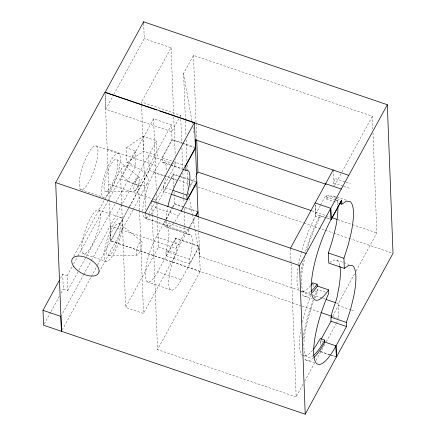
<?xml version="1.0" encoding="UTF-8"?>
<svg xmlns="http://www.w3.org/2000/svg" width="436" height="436" viewBox="0 0 436 436"><rect width="100%" height="100%" fill="white"/><g stroke="black" fill="none" stroke-linecap="round" stroke-linejoin="round"><path stroke-width="0.33" stroke-dasharray="2.18 1.64" d="M314.912 298.131A48.892 12.59 -71.2 0 1 317.43 292.12L317.577 289.499L325.654 292.245M138.348 185.109L138.326 185.229A7.336 1.891 -71.2 0 1 134.223 191.039L134.244 190.919A7.336 1.891 -71.2 0 0 138.348 185.109C138.975 182.684 140.463 179.594 139.171 177.267L116.701 159.325A17.113 4.415 -71.2 0 0 104.749 181.251A17.113 4.415 -71.2 0 0 111.322 185.605A17.113 4.415 -71.2 0 0 116.701 159.325M135.073 183.076L135.1 182.951A7.336 1.891 -71.2 0 1 139.198 177.147L139.171 177.267A7.336 1.891 -71.2 0 0 135.073 183.076C134.452 185.502 132.958 188.586 134.244 190.919M174.057 257.954L179.877 244.76L188.597 228.775M332.537 316.291L338.363 305.516L338.309 303.609L354.817 273.328M178.749 118.837L171.73 131.699L105.735 109.245L113.507 94.999M113.829 94.405L144.251 38.63L143.662 23.146M141.607 104.716L141.504 102.002L171.086 47.758L144.251 38.63M60.451 278.321L62.713 274.168L67.188 275.688L67.771 290.567L63.296 289.052L62.713 274.168M73.744 256.297L121.421 168.808M67.188 275.688L72.398 266.124M73.706 263.736L77.613 256.564M77.94 255.965L107.921 200.974M108.248 200.38L135.296 150.769L126.353 147.728L126.925 162.601L135.869 165.642L115.992 202.108M121.671 204.184L120.707 179.054L153.576 118.772L171.468 124.86L172.046 140.038L162.334 157.854L162.503 162.394A29.332 7.554 -71.2 0 1 166.394 171.561M44.238 324.03L50.696 312.171M51.023 311.582L59.421 296.164M61.035 293.199L63.296 289.052M185.398 120.276L183.605 73.461L193.47 55.383L372.371 116.254L372.862 129.149M67.771 290.567L78.524 270.843M78.851 270.244L86.017 257.093M86.344 256.499L115.671 202.702M60.882 316.411L83.325 275.247M83.652 274.647L91.135 260.924M91.462 260.33L156.606 140.866L143.188 136.305L126.353 147.728M139.564 210.266L138.599 185.142L171.468 124.86M62.13 330.101L97.255 265.666M97.577 265.066L129.127 207.193M129.448 206.599L157.173 155.739L156.606 140.866M301.489 305.93L110.777 241.026L129.225 207.198M129.552 206.604L149.297 170.405L148.72 155.33L172.356 163.375M180.024 116.499L180.662 115.327L141.504 102.002M98.977 272.244L133.035 209.754M133.356 209.155L147.951 182.373M142.774 211.237A29.332 7.554 -71.2 0 1 153.946 172.612L172.029 139.449L182.177 142.904M110.777 241.026L110.204 225.946L176.199 248.4L185.126 232.023L145.967 218.703L148.567 213.934M148.894 213.34L155.396 201.416M155.723 200.822L175.555 164.459L175.37 159.712M170.607 194.069L163.625 191.693L173.343 173.882L179.054 175.822M150.921 214.338A29.332 7.554 -71.2 0 0 155.287 207.618L157.222 204.07M157.543 203.476L173.365 174.465L179.714 176.624M157.745 271.781A29.332 7.554 -71.2 0 1 145.248 275.977A29.332 7.554 -71.2 0 1 156.404 236.775L165.762 219.602M166.089 219.008L172.22 207.759M172.542 207.165L174.482 203.612L184.003 206.855M166.083 255.856L175.801 238.045L199.279 246.029L189.562 263.845L166.083 255.856L165.909 251.31A29.332 7.554 -71.2 0 0 164.961 226.556L164.792 222.011L166.083 219.635M166.41 219.041L172.558 207.759M172.885 207.165L174.498 204.201L174.138 194.767M189.665 187.246L195.71 176.166M175.801 238.045L176.378 253.207L143.509 313.489L125.623 307.402L158.491 247.119L156.786 202.38M174.929 221.526L180.7 212.06M188.919 228.181L195.055 216.932M189.562 263.845L189.388 259.3A29.332 7.554 -71.2 0 0 188.439 234.546L188.27 230.001L189.562 227.625M189.889 227.031L195.393 216.937M181.223 279.77L199.301 246.613L175.822 238.617L157.739 271.781L181.223 279.77A29.332 7.554 -71.2 0 1 169.304 287.755A29.332 7.554 -71.2 0 1 174.057 257.959M296.18 396.945L157.527 349.628L200.233 271.301L199.301 246.613M334.467 185.747L341.595 172.683M341.917 172.089L372.371 116.254M356.114 270.958L376.835 232.96L373.02 133.22M302.982 384.301L296.175 396.787L291.085 263.764M304.601 381.326L314.656 362.894M315.953 360.512L320.814 351.59L320.765 350.293M329.551 354.768L320.825 351.798L325.016 344.102M326.308 341.737L335.987 323.986M336.309 323.398L337.922 320.438M320.362 205.438L315.56 214.19L315.642 216.103A48.892 12.59 -71.2 0 0 298.698 264.107M320.678 204.849L326.112 194.865M315.228 204.985L315.56 214.19L330.515 219.259L319.97 215.667L319.354 216.692A52.315 13.472 -71.2 0 0 304.993 253.49M200.129 271.47L110.777 240.879L105.005 92.846M174.062 222.562L172.76 224.115A29.337 7.554 -71.2 0 1 166.367 221.243M126.925 162.601L143.755 151.178L157.173 155.739M336.712 198.516L326.117 194.93L326.286 198.925L330.848 195.873L334.445 196.189L336.314 196.827M329.769 262.412L333.317 260.041L336.914 260.357L343.132 262.467M108.826 255.632L137.204 255.12A7.336 1.891 -71.2 0 0 142.016 244.591A7.336 1.891 -71.2 0 0 138.752 244.302A7.336 1.891 -71.2 0 0 136.702 255.076L137.204 255.12M106.324 191.568L134.724 191.082M343.028 186.167L333.671 183.022L334.957 178.444L345.557 182.046M343.65 186.379L349.263 188.265M337.333 198.729L341.699 200.206M326.193 196.778L335.54 199.944M336.161 200.157L340.527 201.634M107.207 148.992L155.363 165.337M346.179 182.259L350.544 183.741M182.815 143.122L194.87 147.226M172.046 140.038L181.567 143.275M182.199 143.493L194.254 147.597M336.935 197.034L347.514 200.631M326.286 198.925L338.734 203.154M162.334 157.854L172.487 161.309M173.119 161.522L184.542 165.407M172.999 163.593L175.555 164.459M311.838 210.844L325.354 215.439M325.997 215.662L330.504 217.193M337.578 219.602L351.738 224.42M352.381 224.638L376.835 232.96M164.525 162.574L170.236 164.514M170.868 164.732L182.292 168.618M162.503 162.394L170.122 164.988M170.754 165.2L182.809 169.304M306.977 249.817A48.892 12.59 -71.2 0 1 320.04 217.602L315.626 216.103L315.195 204.936M96.4 145.984A23.222 5.99 -71.2 0 1 89.102 181.654A23.222 5.99 -71.2 0 1 80.18 175.741A23.222 5.99 -71.2 0 1 96.4 145.984L118.766 153.586A23.222 5.99 -71.2 0 1 111.463 189.257A23.222 5.99 -71.2 0 1 102.542 183.338A23.222 5.99 -71.2 0 1 118.766 153.586M179.686 176.04L195.551 181.436M180.346 176.842L196.843 182.455M149.297 170.405L176.373 179.616M178.956 180.493L193.786 185.54M194.429 185.758L303.391 222.84M304.034 223.058L324.667 230.077M325.31 230.295L333.05 232.928M333.693 233.151L348.522 238.198M349.165 238.416L391.719 252.896M153.946 172.612L164.1 176.062M164.732 176.28L176.793 180.384M165.576 178.073A29.332 7.554 -71.2 0 1 163.451 187.148L172.334 190.172M120.707 179.054L138.599 185.142M184.635 207.067L197.96 211.602M174.498 204.201L196.712 211.754M343.753 262.679L348.724 264.374M108.559 183.981L152.856 199.039M153.494 199.257L156.704 200.347M155.281 207.623L178.765 215.613M80.72 189.6L103.081 197.203M164.792 222.011L188.27 230.001M144.703 217.662L168.187 225.646M166.983 226.731L190.461 234.721M164.961 226.556L188.439 234.546M98.896 210.054A23.222 5.99 -71.2 0 1 91.598 245.724A23.222 5.99 -71.2 0 1 82.677 239.805A23.222 5.99 -71.2 0 1 98.896 210.054L121.263 217.657A23.222 5.99 -71.2 0 1 113.96 253.327A23.222 5.99 -71.2 0 1 105.038 247.403A23.222 5.99 -71.2 0 1 121.263 217.657M312.721 282.822L313.037 284.588L314.928 285.231M156.399 236.77L179.877 244.76M314.912 291.259L317.43 292.12M194.985 229.636L199.672 256.401L300.911 290.872M301.554 291.09L311.871 294.605M312.514 294.823L322.188 298.12M322.831 298.338L325.409 299.216M336.374 302.949L338.309 303.609M301.489 291.613L304.639 292.687M350.838 309.756L338.363 305.516L338.892 318.662L332.445 316.465M351.465 309.969L353.961 310.819M303.827 296.099L312.519 299.058M158.491 247.119L176.378 253.207M165.909 251.31L189.388 259.3M302.137 306.148L320.188 312.296M83.216 253.67L105.577 261.268M322.934 341.415L320.449 340.576L320.602 345.192M147.161 281.82L170.64 289.809M320.814 351.59L330.81 354.997M331.436 355.209L336.434 356.91M330.172 354.975L335.785 356.888M303.314 355.558L307.097 356.844M305.609 359.82L314.307 362.774M119.197 223.39A17.113 4.415 -71.2 0 1 113.823 249.665A17.113 4.415 -71.2 0 1 107.24 245.326A17.113 4.415 -71.2 0 1 119.197 223.39L141.656 241.304M183.605 73.461L191.911 120.99M192.031 121.66L192.38 123.671M192.963 127.018L194.015 133.04M188.543 192.837L188.897 194.848M189.48 198.195L192.178 213.58M192.292 214.25L194.87 228.971M151.761 201.617L152.262 214.517M152.289 215.199L157.527 349.628M333.175 170.116L333.769 185.632M320.395 340.549L320.564 345.094M313.037 284.588L313.168 287.994M290.512 248.831L291.057 263.082M193.47 55.383L196.042 122.554M196.064 123.23L196.663 138.839M198.189 217.602L198.658 229.783M198.762 232.492L199.672 256.401M185.425 120.957L185.998 135.885M186.15 139.956L186.957 160.988M187.115 165.059L188.047 189.486M180.662 115.327L180.711 116.684M180.815 119.399L181.725 143.144M181.91 147.897L182.684 168.247M182.869 172.999L183.621 192.674M183.725 195.388L184.036 203.53M184.215 208.277L184.324 210.991M184.346 211.673L185.126 232.023M171.086 47.758L173.632 114.254M173.735 116.968L175.218 155.641M173.343 173.882L173.828 186.684M174.035 192.074L174.117 194.124M163.451 187.148L163.625 191.693M153.576 118.772L156.344 190.924M156.448 193.617L156.758 201.705M143.188 136.305L143.755 151.178M141.635 105.392L145.629 209.885M145.788 213.956L145.967 218.703M139.585 210.948L143.509 313.489M135.296 150.769L135.869 165.642M121.699 204.86L125.623 307.402M105.169 94.443L105.735 109.245M319.97 215.667L320.04 217.602M320.782 350.479L320.825 351.798M334.445 196.189A52.293 13.472 -71.2 0 1 335.633 197.355M336.843 199.852A52.293 13.472 -71.2 0 1 337.791 205.176M336.914 260.357A52.293 13.472 -71.2 0 1 339.731 265.562M150.502 214.839A29.332 7.554 -71.2 0 1 142.894 213.253M312.688 350.233A48.892 12.59 -71.2 0 1 301.025 328.957M302.404 322.34A48.892 12.59 -71.2 0 1 311.244 294.791M313.593 355.286A48.892 12.59 -71.2 0 1 303.865 345.072A48.892 12.59 -71.2 0 1 313.942 300.622M313.555 357.82A52.315 13.472 -71.2 0 1 304.159 357.912M303.058 339.066A52.315 13.472 -71.2 0 1 313.74 298.676M313.985 298.044A52.315 13.472 -71.2 0 1 317.577 289.499M310.639 285.575A48.892 12.59 -71.2 0 1 298.567 264.799M310.585 291.559A48.892 12.59 -71.2 0 1 304.998 257.049M310.563 294.126A52.315 13.472 -71.2 0 1 301.287 292.796M300.873 272.822A52.315 13.472 -71.2 0 1 303.124 260.859M166.247 219.221A29.337 7.554 -71.2 0 1 167.517 208.141M123.039 176.024A14.911 8.033 28.6 0 0 146.67 184.057A14.911 8.033 28.6 0 0 134.348 166.694A14.911 8.033 28.6 0 0 123.039 176.024"/><path stroke-width="0.65" d="M311.053 285.057A48.892 12.59 -71.2 0 0 312.721 282.822L317.13 284.321L317.446 286.087L328.63 289.891L328.76 293.303A52.293 13.472 -71.2 0 0 313.936 356.403A52.293 13.472 -71.2 0 0 335.388 347.051L346.511 326.51L346.38 322.427L350.555 309.456L353.656 296.845A52.293 13.472 -71.2 0 0 352.457 265.638L348.855 265.322L344.298 268.374L328.755 263.088L328.368 252.978L332.548 240.007L335.649 227.396A52.293 13.472 -71.2 0 0 337.873 206.61M344.298 268.374L343.922 258.27L348.102 245.299L351.203 232.688A52.293 13.472 -71.2 0 0 349.999 201.481L346.402 201.165L341.84 204.212L339.355 203.367M321.087 339.399L330.995 321.234C330.472 311.271 337.006 302.306 337.916 292.393L338.118 291.564A52.293 13.472 -71.2 0 0 339.851 266.134M313.511 349.22A48.892 12.59 -71.2 0 0 315.173 346.98L320.318 338.598L324.727 340.113L324.804 342.053L324.199 343.263A52.315 13.472 -71.2 0 1 313.964 357.449M324.793 342.053L335.987 345.857L336.434 356.91L305.216 414.2L61.481 331.295L55.688 182.602L104.978 92.17L194.434 122.598L195.502 147.444L177.425 180.597A29.332 7.554 -71.2 0 0 167.784 206.904M335.965 345.852L336.407 357.095L393.01 253.332L387.332 104.733L143.608 21.8L105.092 92.421L156.633 109.981M42.99 310.334L60.882 316.411L61.481 331.295L43.589 325.218L42.99 310.334L59.481 280.097M145.106 213.019L194.434 122.598M326.084 184.303L195.186 139.738L195.524 148.027L185.812 165.844L185.981 170.383A29.332 7.554 -71.2 0 1 186.93 195.137L187.104 199.683L171.239 194.287M196.347 175L197.939 172.084L196.691 139.515M187.104 199.683L196.821 181.867M181.022 211.465L196.843 182.455M195.699 215.749L197.96 211.602M196.042 215.749L197.982 212.185M151.733 200.936L290.485 248.149L315.119 202.963L330.761 208.321L331.147 219.559L341.699 200.206L341.84 204.212M305.216 414.2L299.543 265.551L330.722 208.277L331.153 219.466L330.537 220.491A52.293 13.472 -71.2 0 0 311.239 285.88A52.293 13.472 -71.2 0 0 328.64 289.875M330.761 208.321L387.332 104.733M315.157 203.013L333.169 169.871M331.137 219.466L341.699 200.206M348.816 175.359L159.859 111.076M340.527 201.634L341.77 202.053M325.719 183.752L341.323 189.06M197.939 172.084L311.195 210.621M331.791 217.629L336.935 219.384M182.809 169.304L185.981 170.383M172.972 190.39L186.93 195.137M328.368 252.978L343.922 258.27M290.485 248.149L306.132 253.469M55.688 182.602L299.543 265.551M326.057 299.434L335.725 302.731M320.836 312.514L331.796 316.247M330.837 317.141L346.38 322.427M330.995 321.234L346.511 326.51M195.524 148.027L198.162 216.926M143.608 21.8L143.662 23.146M324.727 340.113A48.892 12.59 -71.2 0 1 313.593 355.286M317.446 286.087A52.315 13.472 -71.2 0 1 312.192 292.627M317.13 284.321A48.892 12.59 -71.2 0 1 311.135 291.123M73.744 266.489A14.911 8.033 28.6 0 0 97.375 274.522A14.911 8.033 28.6 0 0 85.047 257.158A14.911 8.033 28.6 0 0 73.744 266.489"/></g></svg>
